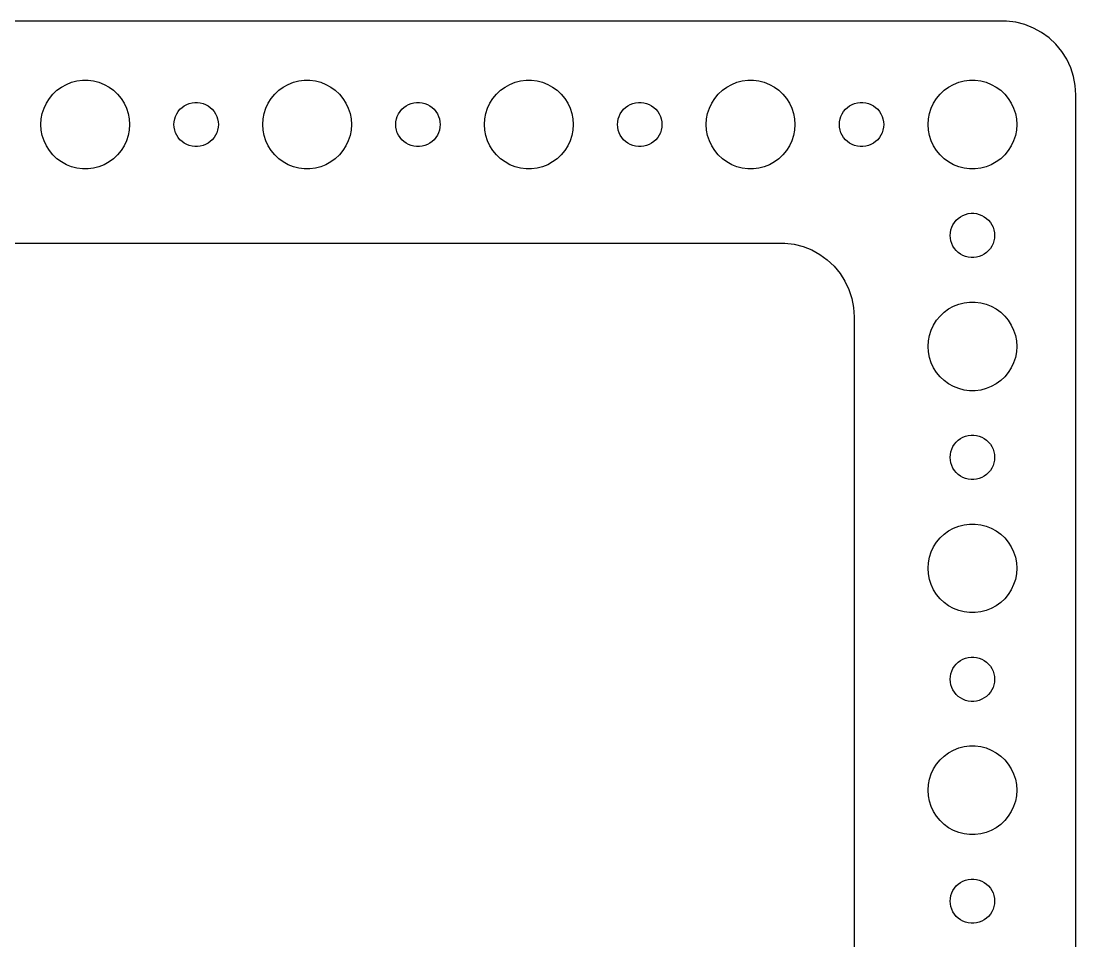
# Model space of a CAD drawing. Header units: metres. Extents: x -67 to 67, y -59 to 59.
# Drawn here: x -4.3 to 67, y -2.7 to 59.5 of the extents above; entities that cross this region are included whole.
import ezdxf

# ---------------------------------------------------------------- set-up
doc = ezdxf.new("R2010")
doc.units = ezdxf.units.M

msp = doc.modelspace()

# ---------------------------------------------------------------- linework, layer by layer
for p, q in [((62.3139, 59.4901), (-62.3139, 59.4901)), ((62.9369, 59.4114), (62.3139, 59.4901)), ((63.5451, 59.2553), (62.9369, 59.4114)), ((64.1289, 59.0241), (63.5451, 59.2553)), ((64.6791, 58.7216), (64.1289, 59.0241)), ((65.1871, 58.3526), (64.6791, 58.7216)), ((65.6448, 57.9227), (65.1871, 58.3526)), ((66.0451, 57.4389), (65.6448, 57.9227)), ((66.3815, 56.9088), (66.0451, 57.4389)), ((66.6489, 56.3406), (66.3815, 56.9088)), ((66.8429, 55.7434), (66.6489, 56.3406)), ((66.9606, 55.1267), (66.8429, 55.7434)), ((-1.91226, 54.8115), (-1.60747, 55.033)), ((-1.60747, 55.033), (-1.27733, 55.2145)), ((-1.27733, 55.2145), (-0.92705, 55.3532)), ((-0.92705, 55.3532), (-0.56213, 55.4469)), ((-0.56213, 55.4469), (-0.18837, 55.4941)), ((-0.18837, 55.4941), (0.18837, 55.4941)), ((0.18837, 55.4941), (0.56213, 55.4469)), ((0.56213, 55.4469), (0.92705, 55.3532)), ((0.92705, 55.3532), (1.27733, 55.2145)), ((1.27733, 55.2145), (1.60747, 55.033)), ((1.60747, 55.033), (1.91226, 54.8115)), ((13.0877, 54.8115), (13.3925, 55.033)), ((13.3925, 55.033), (13.7227, 55.2145)), ((13.7227, 55.2145), (14.0729, 55.3532)), ((14.0729, 55.3532), (14.4379, 55.4469)), ((14.4379, 55.4469), (14.8116, 55.4941)), ((14.8116, 55.4941), (15.1884, 55.4941)), ((15.1884, 55.4941), (15.5621, 55.4469)), ((15.5621, 55.4469), (15.927, 55.3532)), ((15.927, 55.3532), (16.2773, 55.2145)), ((16.2773, 55.2145), (16.6075, 55.033)), ((16.6075, 55.033), (16.9123, 54.8115)), ((28.0877, 54.8115), (28.3925, 55.033)), ((28.3925, 55.033), (28.7227, 55.2145)), ((28.7227, 55.2145), (29.0729, 55.3532)), ((29.0729, 55.3532), (29.4379, 55.4469)), ((29.4379, 55.4469), (29.8116, 55.4941)), ((29.8116, 55.4941), (30.1884, 55.4941)), ((30.1884, 55.4941), (30.5621, 55.4469)), ((30.5621, 55.4469), (30.927, 55.3532)), ((30.927, 55.3532), (31.2773, 55.2145)), ((31.2773, 55.2145), (31.6075, 55.033)), ((31.6075, 55.033), (31.9123, 54.8115)), ((43.0877, 54.8115), (43.3925, 55.033)), ((43.3925, 55.033), (43.7227, 55.2145)), ((43.7227, 55.2145), (44.0729, 55.3532)), ((44.0729, 55.3532), (44.4379, 55.4469)), ((44.4379, 55.4469), (44.8116, 55.4941)), ((44.8116, 55.4941), (45.1884, 55.4941)), ((45.1884, 55.4941), (45.5621, 55.4469)), ((45.5621, 55.4469), (45.927, 55.3532)), ((45.927, 55.3532), (46.2773, 55.2145)), ((46.2773, 55.2145), (46.6075, 55.033)), ((46.6075, 55.033), (46.9123, 54.8115)), ((58.0877, 54.8115), (58.3925, 55.033)), ((58.3925, 55.033), (58.7227, 55.2145)), ((58.7227, 55.2145), (59.0729, 55.3532)), ((59.0729, 55.3532), (59.4379, 55.4469)), ((59.4379, 55.4469), (59.8116, 55.4941)), ((59.8116, 55.4941), (60.1884, 55.4941)), ((60.1884, 55.4941), (60.5621, 55.4469)), ((60.5621, 55.4469), (60.927, 55.3532)), ((60.927, 55.3532), (61.2773, 55.2145)), ((61.2773, 55.2145), (61.6075, 55.033)), ((61.6075, 55.033), (61.9123, 54.8115)), ((67, 54.5), (66.9606, 55.1267)), ((-2.62891, 53.9453), (-2.42705, 54.2634)), ((-2.42705, 54.2634), (-2.1869, 54.5536)), ((-2.1869, 54.5536), (-1.91226, 54.8115)), ((1.91226, 54.8115), (2.1869, 54.5536)), ((2.1869, 54.5536), (2.42705, 54.2634)), ((2.42705, 54.2634), (2.62891, 53.9453)), ((12.3711, 53.9453), (12.5729, 54.2634)), ((12.5729, 54.2634), (12.8131, 54.5536)), ((12.8131, 54.5536), (13.0877, 54.8115)), ((16.9123, 54.8115), (17.1869, 54.5536)), ((17.1869, 54.5536), (17.427, 54.2634)), ((17.427, 54.2634), (17.6289, 53.9453)), ((27.3711, 53.9453), (27.5729, 54.2634)), ((27.5729, 54.2634), (27.8131, 54.5536)), ((27.8131, 54.5536), (28.0877, 54.8115)), ((31.9123, 54.8115), (32.1869, 54.5536)), ((32.1869, 54.5536), (32.427, 54.2634)), ((32.427, 54.2634), (32.6289, 53.9453)), ((42.3711, 53.9453), (42.5729, 54.2634)), ((42.5729, 54.2634), (42.8131, 54.5536)), ((42.8131, 54.5536), (43.0877, 54.8115)), ((46.9123, 54.8115), (47.1869, 54.5536)), ((47.1869, 54.5536), (47.427, 54.2634)), ((47.427, 54.2634), (47.6289, 53.9453)), ((57.3711, 53.9453), (57.5729, 54.2634)), ((57.5729, 54.2634), (57.8131, 54.5536)), ((57.8131, 54.5536), (58.0877, 54.8115)), ((61.9123, 54.8115), (62.1869, 54.5536)), ((62.1869, 54.5536), (62.427, 54.2634)), ((62.427, 54.2634), (62.6289, 53.9453)), ((67, -54.5), (67, 54.5)), ((-2.90575, 53.2461), (-2.78932, 53.6044)), ((-2.78932, 53.6044), (-2.62891, 53.9453)), ((2.62891, 53.9453), (2.78932, 53.6044)), ((2.78932, 53.6044), (2.90575, 53.2461)), ((6.28647, 53.3817), (6.40654, 53.5268)), ((6.40654, 53.5268), (6.54385, 53.6558)), ((6.54385, 53.6558), (6.69626, 53.7665)), ((6.69626, 53.7665), (6.86133, 53.8572)), ((6.86133, 53.8572), (7.03647, 53.9266)), ((7.03647, 53.9266), (7.21892, 53.9734)), ((7.21892, 53.9734), (7.40581, 53.997)), ((7.40581, 53.997), (7.59418, 53.997)), ((7.59418, 53.997), (7.78107, 53.9734)), ((7.78107, 53.9734), (7.96352, 53.9266)), ((7.96352, 53.9266), (8.13866, 53.8572)), ((8.13866, 53.8572), (8.30373, 53.7665)), ((8.30373, 53.7665), (8.45613, 53.6558)), ((8.45613, 53.6558), (8.59344, 53.5268)), ((8.59344, 53.5268), (8.71352, 53.3817)), ((12.0942, 53.2461), (12.2107, 53.6044)), ((12.2107, 53.6044), (12.3711, 53.9453)), ((17.6289, 53.9453), (17.7893, 53.6044)), ((17.7893, 53.6044), (17.9057, 53.2461)), ((21.2865, 53.3817), (21.4065, 53.5268)), ((21.4065, 53.5268), (21.5439, 53.6558)), ((21.5439, 53.6558), (21.6963, 53.7665)), ((21.6963, 53.7665), (21.8613, 53.8572)), ((21.8613, 53.8572), (22.0365, 53.9266)), ((22.0365, 53.9266), (22.2189, 53.9734)), ((22.2189, 53.9734), (22.4058, 53.997)), ((22.4058, 53.997), (22.5942, 53.997)), ((22.5942, 53.997), (22.7811, 53.9734)), ((22.7811, 53.9734), (22.9635, 53.9266)), ((22.9635, 53.9266), (23.1387, 53.8572)), ((23.1387, 53.8572), (23.3037, 53.7665)), ((23.3037, 53.7665), (23.4561, 53.6558)), ((23.4561, 53.6558), (23.5934, 53.5268)), ((23.5934, 53.5268), (23.7135, 53.3817)), ((27.0942, 53.2461), (27.2107, 53.6044)), ((27.2107, 53.6044), (27.3711, 53.9453)), ((32.6289, 53.9453), (32.7893, 53.6044)), ((32.7893, 53.6044), (32.9057, 53.2461)), ((36.2865, 53.3817), (36.4065, 53.5268)), ((36.4065, 53.5268), (36.5439, 53.6558)), ((36.5439, 53.6558), (36.6963, 53.7665)), ((36.6963, 53.7665), (36.8613, 53.8572)), ((36.8613, 53.8572), (37.0365, 53.9266)), ((37.0365, 53.9266), (37.2189, 53.9734)), ((37.2189, 53.9734), (37.4058, 53.997)), ((37.4058, 53.997), (37.5942, 53.997)), ((37.5942, 53.997), (37.7811, 53.9734)), ((37.7811, 53.9734), (37.9635, 53.9266)), ((37.9635, 53.9266), (38.1387, 53.8572)), ((38.1387, 53.8572), (38.3037, 53.7665)), ((38.3037, 53.7665), (38.4561, 53.6558)), ((38.4561, 53.6558), (38.5934, 53.5268)), ((38.5934, 53.5268), (38.7135, 53.3817)), ((42.0942, 53.2461), (42.2107, 53.6044)), ((42.2107, 53.6044), (42.3711, 53.9453)), ((47.6289, 53.9453), (47.7893, 53.6044)), ((47.7893, 53.6044), (47.9057, 53.2461)), ((51.2865, 53.3817), (51.4065, 53.5268)), ((51.4065, 53.5268), (51.5439, 53.6558)), ((51.5439, 53.6558), (51.6963, 53.7665)), ((51.6963, 53.7665), (51.8613, 53.8572)), ((51.8613, 53.8572), (52.0365, 53.9266)), ((52.0365, 53.9266), (52.2189, 53.9734)), ((52.2189, 53.9734), (52.4058, 53.997)), ((52.4058, 53.997), (52.5942, 53.997)), ((52.5942, 53.997), (52.7811, 53.9734)), ((52.7811, 53.9734), (52.9635, 53.9266)), ((52.9635, 53.9266), (53.1387, 53.8572)), ((53.1387, 53.8572), (53.3037, 53.7665)), ((53.3037, 53.7665), (53.4561, 53.6558)), ((53.4561, 53.6558), (53.5934, 53.5268)), ((53.5934, 53.5268), (53.7135, 53.3817)), ((57.0942, 53.2461), (57.2107, 53.6044)), ((57.2107, 53.6044), (57.3711, 53.9453)), ((62.6289, 53.9453), (62.7893, 53.6044)), ((62.7893, 53.6044), (62.9057, 53.2461)), ((-3, 52.5), (-2.97633, 52.876)), ((-2.97633, 52.876), (-2.90575, 53.2461)), ((2.90575, 53.2461), (2.97633, 52.876)), ((2.97633, 52.876), (3, 52.5)), ((6.01183, 52.688), (6.04712, 52.873)), ((6.04712, 52.873), (6.10533, 53.0522)), ((6.10533, 53.0522), (6.18553, 53.2226)), ((6.18553, 53.2226), (6.28647, 53.3817)), ((8.71352, 53.3817), (8.81445, 53.2226)), ((8.81445, 53.2226), (8.89465, 53.0522)), ((8.89465, 53.0522), (8.95287, 52.873)), ((8.95287, 52.873), (8.98816, 52.688)), ((12, 52.5), (12.0237, 52.876)), ((12.0237, 52.876), (12.0942, 53.2461)), ((17.9057, 53.2461), (17.9763, 52.876)), ((17.9763, 52.876), (18, 52.5)), ((21.0118, 52.688), (21.0471, 52.873)), ((21.0471, 52.873), (21.1053, 53.0522)), ((21.1053, 53.0522), (21.1855, 53.2226)), ((21.1855, 53.2226), (21.2865, 53.3817)), ((23.7135, 53.3817), (23.8145, 53.2226)), ((23.8145, 53.2226), (23.8947, 53.0522)), ((23.8947, 53.0522), (23.9529, 52.873)), ((23.9529, 52.873), (23.9882, 52.688)), ((27, 52.5), (27.0237, 52.876)), ((27.0237, 52.876), (27.0942, 53.2461)), ((32.9057, 53.2461), (32.9763, 52.876)), ((32.9763, 52.876), (33, 52.5)), ((36.0118, 52.688), (36.0471, 52.873)), ((36.0471, 52.873), (36.1053, 53.0522)), ((36.1053, 53.0522), (36.1855, 53.2226)), ((36.1855, 53.2226), (36.2865, 53.3817)), ((38.7135, 53.3817), (38.8145, 53.2226)), ((38.8145, 53.2226), (38.8947, 53.0522)), ((38.8947, 53.0522), (38.9529, 52.873)), ((38.9529, 52.873), (38.9882, 52.688)), ((42, 52.5), (42.0237, 52.876)), ((42.0237, 52.876), (42.0942, 53.2461)), ((47.9057, 53.2461), (47.9763, 52.876)), ((47.9763, 52.876), (48, 52.5)), ((51.0118, 52.688), (51.0471, 52.873)), ((51.0471, 52.873), (51.1053, 53.0522)), ((51.1053, 53.0522), (51.1855, 53.2226)), ((51.1855, 53.2226), (51.2865, 53.3817)), ((53.7135, 53.3817), (53.8145, 53.2226)), ((53.8145, 53.2226), (53.8947, 53.0522)), ((53.8947, 53.0522), (53.9529, 52.873)), ((53.9529, 52.873), (53.9882, 52.688)), ((57, 52.5), (57.0237, 52.876)), ((57.0237, 52.876), (57.0942, 53.2461)), ((62.9057, 53.2461), (62.9763, 52.876)), ((62.9763, 52.876), (63, 52.5)), ((-2.97633, 52.124), (-3, 52.5)), ((-2.90575, 51.7539), (-2.97633, 52.124)), ((2.97633, 52.124), (2.90575, 51.7539)), ((3, 52.5), (2.97633, 52.124)), ((6, 52.5), (6.01183, 52.688)), ((6.01183, 52.312), (6, 52.5)), ((6.04712, 52.127), (6.01183, 52.312)), ((6.10533, 51.9478), (6.04712, 52.127)), ((8.95287, 52.127), (8.89465, 51.9478)), ((8.98816, 52.312), (8.95287, 52.127)), ((8.98816, 52.688), (9, 52.5)), ((9, 52.5), (8.98816, 52.312)), ((12.0237, 52.124), (12, 52.5)), ((12.0942, 51.7539), (12.0237, 52.124)), ((17.9763, 52.124), (17.9057, 51.7539)), ((18, 52.5), (17.9763, 52.124)), ((21, 52.5), (21.0118, 52.688)), ((21.0118, 52.312), (21, 52.5)), ((21.0471, 52.127), (21.0118, 52.312)), ((21.1053, 51.9478), (21.0471, 52.127)), ((23.9529, 52.127), (23.8947, 51.9478)), ((23.9882, 52.312), (23.9529, 52.127)), ((23.9882, 52.688), (24, 52.5)), ((24, 52.5), (23.9882, 52.312)), ((27.0237, 52.124), (27, 52.5)), ((27.0942, 51.7539), (27.0237, 52.124)), ((32.9763, 52.124), (32.9057, 51.7539)), ((33, 52.5), (32.9763, 52.124)), ((36, 52.5), (36.0118, 52.688)), ((36.0118, 52.312), (36, 52.5)), ((36.0471, 52.127), (36.0118, 52.312)), ((36.1053, 51.9478), (36.0471, 52.127)), ((38.9529, 52.127), (38.8947, 51.9478)), ((38.9882, 52.312), (38.9529, 52.127)), ((38.9882, 52.688), (39, 52.5)), ((39, 52.5), (38.9882, 52.312)), ((42.0237, 52.124), (42, 52.5)), ((42.0942, 51.7539), (42.0237, 52.124)), ((47.9763, 52.124), (47.9057, 51.7539)), ((48, 52.5), (47.9763, 52.124)), ((51, 52.5), (51.0118, 52.688)), ((51.0118, 52.312), (51, 52.5)), ((51.0471, 52.127), (51.0118, 52.312)), ((51.1053, 51.9478), (51.0471, 52.127)), ((53.9529, 52.127), (53.8947, 51.9478)), ((53.9882, 52.312), (53.9529, 52.127)), ((53.9882, 52.688), (54, 52.5)), ((54, 52.5), (53.9882, 52.312)), ((57.0237, 52.124), (57, 52.5)), ((57.0942, 51.7539), (57.0237, 52.124)), ((62.9763, 52.124), (62.9057, 51.7539)), ((63, 52.5), (62.9763, 52.124)), ((-2.78932, 51.3956), (-2.90575, 51.7539)), ((-2.62891, 51.0547), (-2.78932, 51.3956)), ((2.78932, 51.3956), (2.62891, 51.0547)), ((2.90575, 51.7539), (2.78932, 51.3956)), ((6.18553, 51.7774), (6.10533, 51.9478)), ((6.28647, 51.6183), (6.18553, 51.7774)), ((6.40654, 51.4732), (6.28647, 51.6183)), ((6.54385, 51.3442), (6.40654, 51.4732)), ((8.59344, 51.4732), (8.45613, 51.3442)), ((8.71352, 51.6183), (8.59344, 51.4732)), ((8.81445, 51.7774), (8.71352, 51.6183)), ((8.89465, 51.9478), (8.81445, 51.7774)), ((12.2107, 51.3956), (12.0942, 51.7539)), ((12.3711, 51.0547), (12.2107, 51.3956)), ((17.7893, 51.3956), (17.6289, 51.0547)), ((17.9057, 51.7539), (17.7893, 51.3956)), ((21.1855, 51.7774), (21.1053, 51.9478)), ((21.2865, 51.6183), (21.1855, 51.7774)), ((21.4065, 51.4732), (21.2865, 51.6183)), ((21.5439, 51.3442), (21.4065, 51.4732)), ((23.5934, 51.4732), (23.4561, 51.3442)), ((23.7135, 51.6183), (23.5934, 51.4732)), ((23.8145, 51.7774), (23.7135, 51.6183)), ((23.8947, 51.9478), (23.8145, 51.7774)), ((27.2107, 51.3956), (27.0942, 51.7539)), ((27.3711, 51.0547), (27.2107, 51.3956)), ((32.7893, 51.3956), (32.6289, 51.0547)), ((32.9057, 51.7539), (32.7893, 51.3956)), ((36.1855, 51.7774), (36.1053, 51.9478)), ((36.2865, 51.6183), (36.1855, 51.7774)), ((36.4065, 51.4732), (36.2865, 51.6183)), ((36.5439, 51.3442), (36.4065, 51.4732)), ((38.5934, 51.4732), (38.4561, 51.3442)), ((38.7135, 51.6183), (38.5934, 51.4732)), ((38.8145, 51.7774), (38.7135, 51.6183)), ((38.8947, 51.9478), (38.8145, 51.7774)), ((42.2107, 51.3956), (42.0942, 51.7539)), ((42.3711, 51.0547), (42.2107, 51.3956)), ((47.7893, 51.3956), (47.6289, 51.0547)), ((47.9057, 51.7539), (47.7893, 51.3956)), ((51.1855, 51.7774), (51.1053, 51.9478)), ((51.2865, 51.6183), (51.1855, 51.7774)), ((51.4065, 51.4732), (51.2865, 51.6183)), ((51.5439, 51.3442), (51.4065, 51.4732)), ((53.5934, 51.4732), (53.4561, 51.3442)), ((53.7135, 51.6183), (53.5934, 51.4732)), ((53.8145, 51.7774), (53.7135, 51.6183)), ((53.8947, 51.9478), (53.8145, 51.7774)), ((57.2107, 51.3956), (57.0942, 51.7539)), ((57.3711, 51.0547), (57.2107, 51.3956)), ((62.7893, 51.3956), (62.6289, 51.0547)), ((62.9057, 51.7539), (62.7893, 51.3956)), ((-2.42705, 50.7366), (-2.62891, 51.0547)), ((-2.1869, 50.4464), (-2.42705, 50.7366)), ((2.42705, 50.7366), (2.1869, 50.4464)), ((2.62891, 51.0547), (2.42705, 50.7366)), ((6.69626, 51.2335), (6.54385, 51.3442)), ((6.86133, 51.1428), (6.69626, 51.2335)), ((7.03647, 51.0734), (6.86133, 51.1428)), ((7.21892, 51.0266), (7.03647, 51.0734)), ((7.40581, 51.003), (7.21892, 51.0266)), ((7.59418, 51.003), (7.40581, 51.003)), ((7.78107, 51.0266), (7.59418, 51.003)), ((7.96352, 51.0734), (7.78107, 51.0266)), ((8.13866, 51.1428), (7.96352, 51.0734)), ((8.30373, 51.2335), (8.13866, 51.1428)), ((8.45613, 51.3442), (8.30373, 51.2335)), ((12.5729, 50.7366), (12.3711, 51.0547)), ((12.8131, 50.4464), (12.5729, 50.7366)), ((17.427, 50.7366), (17.1869, 50.4464)), ((17.6289, 51.0547), (17.427, 50.7366)), ((21.6963, 51.2335), (21.5439, 51.3442)), ((21.8613, 51.1428), (21.6963, 51.2335)), ((22.0365, 51.0734), (21.8613, 51.1428)), ((22.2189, 51.0266), (22.0365, 51.0734)), ((22.4058, 51.003), (22.2189, 51.0266)), ((22.5942, 51.003), (22.4058, 51.003)), ((22.7811, 51.0266), (22.5942, 51.003)), ((22.9635, 51.0734), (22.7811, 51.0266)), ((23.1387, 51.1428), (22.9635, 51.0734)), ((23.3037, 51.2335), (23.1387, 51.1428)), ((23.4561, 51.3442), (23.3037, 51.2335)), ((27.5729, 50.7366), (27.3711, 51.0547)), ((27.8131, 50.4464), (27.5729, 50.7366)), ((32.427, 50.7366), (32.1869, 50.4464)), ((32.6289, 51.0547), (32.427, 50.7366)), ((36.6963, 51.2335), (36.5439, 51.3442)), ((36.8613, 51.1428), (36.6963, 51.2335)), ((37.0365, 51.0734), (36.8613, 51.1428)), ((37.2189, 51.0266), (37.0365, 51.0734)), ((37.4058, 51.003), (37.2189, 51.0266)), ((37.5942, 51.003), (37.4058, 51.003)), ((37.7811, 51.0266), (37.5942, 51.003)), ((37.9635, 51.0734), (37.7811, 51.0266)), ((38.1387, 51.1428), (37.9635, 51.0734)), ((38.3037, 51.2335), (38.1387, 51.1428)), ((38.4561, 51.3442), (38.3037, 51.2335)), ((42.5729, 50.7366), (42.3711, 51.0547)), ((42.8131, 50.4464), (42.5729, 50.7366)), ((47.427, 50.7366), (47.1869, 50.4464)), ((47.6289, 51.0547), (47.427, 50.7366)), ((51.6963, 51.2335), (51.5439, 51.3442)), ((51.8613, 51.1428), (51.6963, 51.2335)), ((52.0365, 51.0734), (51.8613, 51.1428)), ((52.2189, 51.0266), (52.0365, 51.0734)), ((52.4058, 51.003), (52.2189, 51.0266)), ((52.5942, 51.003), (52.4058, 51.003)), ((52.7811, 51.0266), (52.5942, 51.003)), ((52.9635, 51.0734), (52.7811, 51.0266)), ((53.1387, 51.1428), (52.9635, 51.0734)), ((53.3037, 51.2335), (53.1387, 51.1428)), ((53.4561, 51.3442), (53.3037, 51.2335)), ((57.5729, 50.7366), (57.3711, 51.0547)), ((57.8131, 50.4464), (57.5729, 50.7366)), ((62.427, 50.7366), (62.1869, 50.4464)), ((62.6289, 51.0547), (62.427, 50.7366)), ((-1.91226, 50.1885), (-2.1869, 50.4464)), ((-1.60747, 49.967), (-1.91226, 50.1885)), ((-1.27733, 49.7855), (-1.60747, 49.967)), ((1.60747, 49.967), (1.27733, 49.7855)), ((1.91226, 50.1885), (1.60747, 49.967)), ((2.1869, 50.4464), (1.91226, 50.1885)), ((13.0877, 50.1885), (12.8131, 50.4464)), ((13.3925, 49.967), (13.0877, 50.1885)), ((13.7227, 49.7855), (13.3925, 49.967)), ((16.6075, 49.967), (16.2773, 49.7855)), ((16.9123, 50.1885), (16.6075, 49.967)), ((17.1869, 50.4464), (16.9123, 50.1885)), ((28.0877, 50.1885), (27.8131, 50.4464)), ((28.3925, 49.967), (28.0877, 50.1885)), ((28.7227, 49.7855), (28.3925, 49.967)), ((31.6075, 49.967), (31.2773, 49.7855)), ((31.9123, 50.1885), (31.6075, 49.967)), ((32.1869, 50.4464), (31.9123, 50.1885)), ((43.0877, 50.1885), (42.8131, 50.4464)), ((43.3925, 49.967), (43.0877, 50.1885)), ((43.7227, 49.7855), (43.3925, 49.967)), ((46.6075, 49.967), (46.2773, 49.7855)), ((46.9123, 50.1885), (46.6075, 49.967)), ((47.1869, 50.4464), (46.9123, 50.1885)), ((58.0877, 50.1885), (57.8131, 50.4464)), ((58.3925, 49.967), (58.0877, 50.1885)), ((58.7227, 49.7855), (58.3925, 49.967)), ((61.6075, 49.967), (61.2773, 49.7855)), ((61.9123, 50.1885), (61.6075, 49.967)), ((62.1869, 50.4464), (61.9123, 50.1885)), ((-0.92705, 49.6468), (-1.27733, 49.7855)), ((-0.56213, 49.5531), (-0.92705, 49.6468)), ((-0.18837, 49.5059), (-0.56213, 49.5531)), ((0.18837, 49.5059), (-0.18837, 49.5059)), ((0.56213, 49.5531), (0.18837, 49.5059)), ((0.92705, 49.6468), (0.56213, 49.5531)), ((1.27733, 49.7855), (0.92705, 49.6468)), ((14.0729, 49.6468), (13.7227, 49.7855)), ((14.4379, 49.5531), (14.0729, 49.6468)), ((14.8116, 49.5059), (14.4379, 49.5531)), ((15.1884, 49.5059), (14.8116, 49.5059)), ((15.5621, 49.5531), (15.1884, 49.5059)), ((15.927, 49.6468), (15.5621, 49.5531)), ((16.2773, 49.7855), (15.927, 49.6468)), ((29.0729, 49.6468), (28.7227, 49.7855)), ((29.4379, 49.5531), (29.0729, 49.6468)), ((29.8116, 49.5059), (29.4379, 49.5531)), ((30.1884, 49.5059), (29.8116, 49.5059)), ((30.5621, 49.5531), (30.1884, 49.5059)), ((30.927, 49.6468), (30.5621, 49.5531)), ((31.2773, 49.7855), (30.927, 49.6468)), ((44.0729, 49.6468), (43.7227, 49.7855)), ((44.4379, 49.5531), (44.0729, 49.6468)), ((44.8116, 49.5059), (44.4379, 49.5531)), ((45.1884, 49.5059), (44.8116, 49.5059)), ((45.5621, 49.5531), (45.1884, 49.5059)), ((45.927, 49.6468), (45.5621, 49.5531)), ((46.2773, 49.7855), (45.927, 49.6468)), ((59.0729, 49.6468), (58.7227, 49.7855)), ((59.4379, 49.5531), (59.0729, 49.6468)), ((59.8116, 49.5059), (59.4379, 49.5531)), ((60.1884, 49.5059), (59.8116, 49.5059)), ((60.5621, 49.5531), (60.1884, 49.5059)), ((60.927, 49.6468), (60.5621, 49.5531)), ((61.2773, 49.7855), (60.927, 49.6468)), ((59.3613, 46.3572), (59.5365, 46.4266)), ((59.5365, 46.4266), (59.7189, 46.4734)), ((59.7189, 46.4734), (59.9058, 46.497)), ((59.9058, 46.497), (60.0942, 46.497)), ((60.0942, 46.497), (60.2811, 46.4734)), ((60.2811, 46.4734), (60.4635, 46.4266)), ((60.4635, 46.4266), (60.6387, 46.3572)), ((58.6053, 45.5522), (58.6855, 45.7226)), ((58.6855, 45.7226), (58.7865, 45.8817)), ((58.7865, 45.8817), (58.9065, 46.0268)), ((58.9065, 46.0268), (59.0439, 46.1558)), ((59.0439, 46.1558), (59.1963, 46.2665)), ((59.1963, 46.2665), (59.3613, 46.3572)), ((60.6387, 46.3572), (60.8037, 46.2665)), ((60.8037, 46.2665), (60.9561, 46.1558)), ((60.9561, 46.1558), (61.0934, 46.0268)), ((61.0934, 46.0268), (61.2135, 45.8817)), ((61.2135, 45.8817), (61.3145, 45.7226)), ((61.3145, 45.7226), (61.3947, 45.5522)), ((58.5, 45), (58.5118, 45.188)), ((58.5118, 44.812), (58.5, 45)), ((58.5118, 45.188), (58.5471, 45.373)), ((58.5471, 45.373), (58.6053, 45.5522)), ((61.3947, 45.5522), (61.4529, 45.373)), ((61.4529, 45.373), (61.4882, 45.188)), ((61.4882, 45.188), (61.5, 45)), ((61.5, 45), (61.4882, 44.812)), ((-47.3139, 44.4901), (47.3139, 44.4901)), ((47.3139, 44.4901), (47.9369, 44.4114)), ((47.9369, 44.4114), (48.5451, 44.2553)), ((48.5451, 44.2553), (49.1289, 44.0241)), ((58.5471, 44.627), (58.5118, 44.812)), ((58.6053, 44.4478), (58.5471, 44.627)), ((58.6855, 44.2774), (58.6053, 44.4478)), ((58.7865, 44.1183), (58.6855, 44.2774)), ((61.3145, 44.2774), (61.2135, 44.1183)), ((61.3947, 44.4478), (61.3145, 44.2774)), ((61.4529, 44.627), (61.3947, 44.4478)), ((61.4882, 44.812), (61.4529, 44.627)), ((49.1289, 44.0241), (49.6791, 43.7216)), ((49.6791, 43.7216), (50.1871, 43.3526)), ((58.9065, 43.9732), (58.7865, 44.1183)), ((59.0439, 43.8442), (58.9065, 43.9732)), ((59.1963, 43.7335), (59.0439, 43.8442)), ((59.3613, 43.6428), (59.1963, 43.7335)), ((59.5365, 43.5734), (59.3613, 43.6428)), ((59.7189, 43.5266), (59.5365, 43.5734)), ((59.9058, 43.503), (59.7189, 43.5266)), ((60.2811, 43.5266), (60.0942, 43.503)), ((60.4635, 43.5734), (60.2811, 43.5266)), ((60.6387, 43.6428), (60.4635, 43.5734)), ((60.8037, 43.7335), (60.6387, 43.6428)), ((60.9561, 43.8442), (60.8037, 43.7335)), ((61.0934, 43.9732), (60.9561, 43.8442)), ((61.2135, 44.1183), (61.0934, 43.9732)), ((50.1871, 43.3526), (50.6448, 42.9227)), ((50.6448, 42.9227), (51.0451, 42.4389)), ((60.0942, 43.503), (59.9058, 43.503)), ((51.0451, 42.4389), (51.3815, 41.9088)), ((51.3815, 41.9088), (51.6489, 41.3406)), ((51.6489, 41.3406), (51.8429, 40.7434)), ((51.8429, 40.7434), (51.9606, 40.1267)), ((51.9606, 40.1267), (52, 39.5)), ((58.0877, 39.8115), (58.3925, 40.033)), ((58.3925, 40.033), (58.7227, 40.2145)), ((58.7227, 40.2145), (59.0729, 40.3532)), ((59.0729, 40.3532), (59.4379, 40.4469)), ((59.4379, 40.4469), (59.8116, 40.4941)), ((59.8116, 40.4941), (60.1884, 40.4941)), ((60.1884, 40.4941), (60.5621, 40.4469)), ((60.5621, 40.4469), (60.927, 40.3532)), ((60.927, 40.3532), (61.2773, 40.2145)), ((61.2773, 40.2145), (61.6075, 40.033)), ((61.6075, 40.033), (61.9123, 39.8115)), ((52, 39.5), (52, -39.5)), ((57.3711, 38.9453), (57.5729, 39.2634)), ((57.5729, 39.2634), (57.8131, 39.5536)), ((57.8131, 39.5536), (58.0877, 39.8115)), ((61.9123, 39.8115), (62.1869, 39.5536)), ((62.1869, 39.5536), (62.427, 39.2634)), ((62.427, 39.2634), (62.6289, 38.9453)), ((57.0942, 38.2461), (57.2107, 38.6044)), ((57.2107, 38.6044), (57.3711, 38.9453)), ((62.6289, 38.9453), (62.7893, 38.6044)), ((62.7893, 38.6044), (62.9057, 38.2461)), ((57, 37.5), (57.0237, 37.876)), ((57.0237, 37.876), (57.0942, 38.2461)), ((62.9057, 38.2461), (62.9763, 37.876)), ((62.9763, 37.876), (63, 37.5)), ((57.0237, 37.124), (57, 37.5)), ((57.0942, 36.7539), (57.0237, 37.124)), ((62.9763, 37.124), (62.9057, 36.7539)), ((63, 37.5), (62.9763, 37.124)), ((57.2107, 36.3956), (57.0942, 36.7539)), ((57.3711, 36.0547), (57.2107, 36.3956)), ((62.7893, 36.3956), (62.6289, 36.0547)), ((62.9057, 36.7539), (62.7893, 36.3956)), ((57.5729, 35.7366), (57.3711, 36.0547)), ((57.8131, 35.4464), (57.5729, 35.7366)), ((62.427, 35.7366), (62.1869, 35.4464)), ((62.6289, 36.0547), (62.427, 35.7366)), ((58.0877, 35.1885), (57.8131, 35.4464)), ((58.3925, 34.967), (58.0877, 35.1885)), ((58.7227, 34.7855), (58.3925, 34.967)), ((61.6075, 34.967), (61.2773, 34.7855)), ((61.9123, 35.1885), (61.6075, 34.967)), ((62.1869, 35.4464), (61.9123, 35.1885)), ((59.0729, 34.6468), (58.7227, 34.7855)), ((59.4379, 34.5531), (59.0729, 34.6468)), ((59.8116, 34.5059), (59.4379, 34.5531)), ((60.1884, 34.5059), (59.8116, 34.5059)), ((60.5621, 34.5531), (60.1884, 34.5059)), ((60.927, 34.6468), (60.5621, 34.5531)), ((61.2773, 34.7855), (60.927, 34.6468)), ((59.3613, 31.3572), (59.5365, 31.4266)), ((59.5365, 31.4266), (59.7189, 31.4734)), ((59.7189, 31.4734), (59.9058, 31.497)), ((59.9058, 31.497), (60.0942, 31.497)), ((60.0942, 31.497), (60.2811, 31.4734)), ((60.2811, 31.4734), (60.4635, 31.4266)), ((60.4635, 31.4266), (60.6387, 31.3572)), ((58.6053, 30.5522), (58.6855, 30.7226)), ((58.6855, 30.7226), (58.7865, 30.8817)), ((58.7865, 30.8817), (58.9065, 31.0268)), ((58.9065, 31.0268), (59.0439, 31.1558)), ((59.0439, 31.1558), (59.1963, 31.2665)), ((59.1963, 31.2665), (59.3613, 31.3572)), ((60.6387, 31.3572), (60.8037, 31.2665)), ((60.8037, 31.2665), (60.9561, 31.1558)), ((60.9561, 31.1558), (61.0934, 31.0268)), ((61.0934, 31.0268), (61.2135, 30.8817)), ((61.2135, 30.8817), (61.3145, 30.7226)), ((61.3145, 30.7226), (61.3947, 30.5522)), ((58.5, 30), (58.5118, 30.188)), ((58.5118, 29.812), (58.5, 30)), ((58.5118, 30.188), (58.5471, 30.373)), ((58.5471, 30.373), (58.6053, 30.5522)), ((61.3947, 30.5522), (61.4529, 30.373)), ((61.4529, 30.373), (61.4882, 30.188)), ((61.4882, 30.188), (61.5, 30)), ((61.5, 30), (61.4882, 29.812)), ((58.5471, 29.627), (58.5118, 29.812)), ((58.6053, 29.4478), (58.5471, 29.627)), ((58.6855, 29.2774), (58.6053, 29.4478)), ((58.7865, 29.1183), (58.6855, 29.2774)), ((61.3145, 29.2774), (61.2135, 29.1183)), ((61.3947, 29.4478), (61.3145, 29.2774)), ((61.4529, 29.627), (61.3947, 29.4478)), ((61.4882, 29.812), (61.4529, 29.627)), ((58.9065, 28.9732), (58.7865, 29.1183)), ((59.0439, 28.8442), (58.9065, 28.9732)), ((59.1963, 28.7335), (59.0439, 28.8442)), ((59.3613, 28.6427), (59.1963, 28.7335)), ((59.5365, 28.5734), (59.3613, 28.6427)), ((59.7189, 28.5266), (59.5365, 28.5734)), ((60.4635, 28.5734), (60.2811, 28.5266)), ((60.6387, 28.6427), (60.4635, 28.5734)), ((60.8037, 28.7335), (60.6387, 28.6427)), ((60.9561, 28.8442), (60.8037, 28.7335)), ((61.0934, 28.9732), (60.9561, 28.8442)), ((61.2135, 29.1183), (61.0934, 28.9732)), ((59.9058, 28.503), (59.7189, 28.5266)), ((60.0942, 28.503), (59.9058, 28.503)), ((60.2811, 28.5266), (60.0942, 28.503)), ((58.0877, 24.8115), (58.3925, 25.033)), ((58.3925, 25.033), (58.7227, 25.2145)), ((58.7227, 25.2145), (59.0729, 25.3532)), ((59.0729, 25.3532), (59.4379, 25.4469)), ((59.4379, 25.4469), (59.8116, 25.4941)), ((59.8116, 25.4941), (60.1884, 25.4941)), ((60.1884, 25.4941), (60.5621, 25.4469)), ((60.5621, 25.4469), (60.927, 25.3532)), ((60.927, 25.3532), (61.2773, 25.2145)), ((61.2773, 25.2145), (61.6075, 25.033)), ((61.6075, 25.033), (61.9123, 24.8115)), ((57.3711, 23.9453), (57.5729, 24.2634)), ((57.5729, 24.2634), (57.8131, 24.5536)), ((57.8131, 24.5536), (58.0877, 24.8115)), ((61.9123, 24.8115), (62.1869, 24.5536)), ((62.1869, 24.5536), (62.427, 24.2634)), ((62.427, 24.2634), (62.6289, 23.9453)), ((57.0942, 23.2461), (57.2107, 23.6044)), ((57.2107, 23.6044), (57.3711, 23.9453)), ((62.6289, 23.9453), (62.7893, 23.6044)), ((62.7893, 23.6044), (62.9057, 23.2461)), ((57, 22.5), (57.0237, 22.876)), ((57.0237, 22.876), (57.0942, 23.2461)), ((62.9057, 23.2461), (62.9763, 22.876)), ((62.9763, 22.876), (63, 22.5)), ((57.0237, 22.124), (57, 22.5)), ((57.0942, 21.7539), (57.0237, 22.124)), ((62.9763, 22.124), (62.9057, 21.7539)), ((63, 22.5), (62.9763, 22.124)), ((57.2107, 21.3956), (57.0942, 21.7539)), ((62.9057, 21.7539), (62.7893, 21.3956)), ((57.3711, 21.0547), (57.2107, 21.3956)), ((57.5729, 20.7366), (57.3711, 21.0547)), ((57.8131, 20.4464), (57.5729, 20.7366)), ((62.427, 20.7366), (62.1869, 20.4464)), ((62.6289, 21.0547), (62.427, 20.7366)), ((62.7893, 21.3956), (62.6289, 21.0547)), ((58.0877, 20.1884), (57.8131, 20.4464)), ((58.3925, 19.967), (58.0877, 20.1884)), ((61.9123, 20.1884), (61.6075, 19.967)), ((62.1869, 20.4464), (61.9123, 20.1884)), ((58.7227, 19.7855), (58.3925, 19.967)), ((59.0729, 19.6468), (58.7227, 19.7855)), ((59.4379, 19.5531), (59.0729, 19.6468)), ((59.8116, 19.5059), (59.4379, 19.5531)), ((60.1884, 19.5059), (59.8116, 19.5059)), ((60.5621, 19.5531), (60.1884, 19.5059)), ((60.927, 19.6468), (60.5621, 19.5531)), ((61.2773, 19.7855), (60.927, 19.6468)), ((61.6075, 19.967), (61.2773, 19.7855)), ((59.3613, 16.3572), (59.5365, 16.4266)), ((59.5365, 16.4266), (59.7189, 16.4734)), ((59.7189, 16.4734), (59.9058, 16.497)), ((59.9058, 16.497), (60.0942, 16.497)), ((60.0942, 16.497), (60.2811, 16.4734)), ((60.2811, 16.4734), (60.4635, 16.4266)), ((60.4635, 16.4266), (60.6387, 16.3572)), ((58.6053, 15.5522), (58.6855, 15.7226)), ((58.6855, 15.7226), (58.7865, 15.8817)), ((58.7865, 15.8817), (58.9065, 16.0268)), ((58.9065, 16.0268), (59.0439, 16.1558)), ((59.0439, 16.1558), (59.1963, 16.2665)), ((59.1963, 16.2665), (59.3613, 16.3572)), ((60.6387, 16.3572), (60.8037, 16.2665)), ((60.8037, 16.2665), (60.9561, 16.1558)), ((60.9561, 16.1558), (61.0934, 16.0268)), ((61.0934, 16.0268), (61.2135, 15.8817)), ((61.2135, 15.8817), (61.3145, 15.7226)), ((61.3145, 15.7226), (61.3947, 15.5522)), ((58.5, 15), (58.5118, 15.188)), ((58.5118, 14.812), (58.5, 15)), ((58.5118, 15.188), (58.5471, 15.373)), ((58.5471, 15.373), (58.6053, 15.5522)), ((61.3947, 15.5522), (61.4529, 15.373)), ((61.4529, 15.373), (61.4882, 15.188)), ((61.4882, 15.188), (61.5, 15)), ((61.5, 15), (61.4882, 14.812)), ((58.5471, 14.627), (58.5118, 14.812)), ((58.6053, 14.4478), (58.5471, 14.627)), ((58.6855, 14.2774), (58.6053, 14.4478)), ((58.7865, 14.1183), (58.6855, 14.2774)), ((61.3145, 14.2774), (61.2135, 14.1183)), ((61.3947, 14.4478), (61.3145, 14.2774)), ((61.4529, 14.627), (61.3947, 14.4478)), ((61.4882, 14.812), (61.4529, 14.627)), ((58.9065, 13.9732), (58.7865, 14.1183)), ((59.0439, 13.8442), (58.9065, 13.9732)), ((59.1963, 13.7335), (59.0439, 13.8442)), ((59.3613, 13.6427), (59.1963, 13.7335)), ((59.5365, 13.5734), (59.3613, 13.6427)), ((59.7189, 13.5266), (59.5365, 13.5734)), ((60.4635, 13.5734), (60.2811, 13.5266)), ((60.6387, 13.6427), (60.4635, 13.5734)), ((60.8037, 13.7335), (60.6387, 13.6427)), ((60.9561, 13.8442), (60.8037, 13.7335)), ((61.0934, 13.9732), (60.9561, 13.8442)), ((61.2135, 14.1183), (61.0934, 13.9732)), ((59.9058, 13.5029), (59.7189, 13.5266)), ((60.0942, 13.5029), (59.9058, 13.5029)), ((60.2811, 13.5266), (60.0942, 13.5029)), ((58.0877, 9.81154), (58.3925, 10.033)), ((58.3925, 10.033), (58.7227, 10.2145)), ((58.7227, 10.2145), (59.0729, 10.3532)), ((59.0729, 10.3532), (59.4379, 10.4469)), ((59.4379, 10.4469), (59.8116, 10.4941)), ((59.8116, 10.4941), (60.1884, 10.4941)), ((60.1884, 10.4941), (60.5621, 10.4469)), ((60.5621, 10.4469), (60.927, 10.3532)), ((60.927, 10.3532), (61.2773, 10.2145)), ((61.2773, 10.2145), (61.6075, 10.033)), ((61.6075, 10.033), (61.9123, 9.81154)), ((57.5729, 9.26335), (57.8131, 9.55363)), ((57.8131, 9.55363), (58.0877, 9.81154)), ((61.9123, 9.81154), (62.1869, 9.55363)), ((62.1869, 9.55363), (62.427, 9.26335)), ((57.0942, 8.24606), (57.2107, 8.60437)), ((57.2107, 8.60437), (57.3711, 8.94525)), ((57.3711, 8.94525), (57.5729, 9.26335)), ((62.427, 9.26335), (62.6289, 8.94525)), ((62.6289, 8.94525), (62.7893, 8.60437)), ((62.7893, 8.60437), (62.9057, 8.24606)), ((57, 7.5), (57.0237, 7.87599)), ((57.0237, 7.87599), (57.0942, 8.24606)), ((62.9057, 8.24606), (62.9763, 7.87599)), ((62.9763, 7.87599), (63, 7.5)), ((57.0237, 7.12399), (57, 7.5)), ((63, 7.5), (62.9763, 7.12399)), ((57.0942, 6.75392), (57.0237, 7.12399)), ((57.2107, 6.39561), (57.0942, 6.75392)), ((62.9057, 6.75392), (62.7893, 6.39561)), ((62.9763, 7.12399), (62.9057, 6.75392)), ((57.3711, 6.05473), (57.2107, 6.39561)), ((57.5729, 5.73663), (57.3711, 6.05473)), ((57.8131, 5.44635), (57.5729, 5.73663)), ((62.427, 5.73663), (62.1869, 5.44635)), ((62.6289, 6.05473), (62.427, 5.73663)), ((62.7893, 6.39561), (62.6289, 6.05473)), ((58.0877, 5.18845), (57.8131, 5.44635)), ((58.3925, 4.96701), (58.0877, 5.18845)), ((61.9123, 5.18845), (61.6075, 4.96701)), ((62.1869, 5.44635), (61.9123, 5.18845)), ((58.7227, 4.78551), (58.3925, 4.96701)), ((59.0729, 4.64682), (58.7227, 4.78551)), ((59.4379, 4.55313), (59.0729, 4.64682)), ((59.8116, 4.50591), (59.4379, 4.55313)), ((60.1884, 4.50591), (59.8116, 4.50591)), ((60.5621, 4.55313), (60.1884, 4.50591)), ((60.927, 4.64682), (60.5621, 4.55313)), ((61.2773, 4.78551), (60.927, 4.64682)), ((61.6075, 4.96701), (61.2773, 4.78551)), ((59.5365, 1.42657), (59.7189, 1.47342)), ((59.7189, 1.47342), (59.9058, 1.49704)), ((59.9058, 1.49704), (60.0942, 1.49704)), ((60.0942, 1.49704), (60.2811, 1.47342)), ((60.2811, 1.47342), (60.4635, 1.42657)), ((58.6053, 0.55219), (58.6855, 0.72263)), ((58.6855, 0.72263), (58.7865, 0.88167)), ((58.7865, 0.88167), (58.9065, 1.02681)), ((58.9065, 1.02681), (59.0439, 1.15576)), ((59.0439, 1.15576), (59.1963, 1.26648)), ((59.1963, 1.26648), (59.3613, 1.35724)), ((59.3613, 1.35724), (59.5365, 1.42657)), ((60.4635, 1.42657), (60.6387, 1.35724)), ((60.6387, 1.35724), (60.8037, 1.26648)), ((60.8037, 1.26648), (60.9561, 1.15576)), ((60.9561, 1.15576), (61.0934, 1.02681)), ((61.0934, 1.02681), (61.2135, 0.88167)), ((61.2135, 0.88167), (61.3145, 0.72263)), ((61.3145, 0.72263), (61.3947, 0.55219)), ((58.5, 0), (58.5118, 0.18799)), ((58.5118, -0.18799), (58.5, 0)), ((58.5118, 0.18799), (58.5471, 0.37303)), ((58.5471, 0.37303), (58.6053, 0.55219)), ((61.3947, 0.55219), (61.4529, 0.37303)), ((61.4529, 0.37303), (61.4882, 0.18799)), ((61.4882, 0.18799), (61.5, 0)), ((61.5, 0), (61.4882, -0.18799)), ((58.5471, -0.37303), (58.5118, -0.18799)), ((58.6053, -0.55219), (58.5471, -0.37303)), ((58.6855, -0.72263), (58.6053, -0.55219)), ((61.3947, -0.55219), (61.3145, -0.72263)), ((61.4529, -0.37303), (61.3947, -0.55219)), ((61.4882, -0.18799), (61.4529, -0.37303)), ((58.7865, -0.88167), (58.6855, -0.72263)), ((58.9065, -1.02681), (58.7865, -0.88167)), ((59.0439, -1.15576), (58.9065, -1.02681)), ((59.1963, -1.26648), (59.0439, -1.15576)), ((59.3613, -1.35724), (59.1963, -1.26648)), ((59.5365, -1.42657), (59.3613, -1.35724)), ((59.7189, -1.47342), (59.5365, -1.42657)), ((60.4635, -1.42657), (60.2811, -1.47342)), ((60.6387, -1.35724), (60.4635, -1.42657)), ((60.8037, -1.26648), (60.6387, -1.35724)), ((60.9561, -1.15576), (60.8037, -1.26648)), ((61.0934, -1.02681), (60.9561, -1.15576)), ((61.2135, -0.88167), (61.0934, -1.02681)), ((61.3145, -0.72263), (61.2135, -0.88167)), ((59.9058, -1.49704), (59.7189, -1.47342)), ((60.0942, -1.49704), (59.9058, -1.49704)), ((60.2811, -1.47342), (60.0942, -1.49704))]:
    msp.add_line(p, q)

doc.saveas('drawing.dxf')
